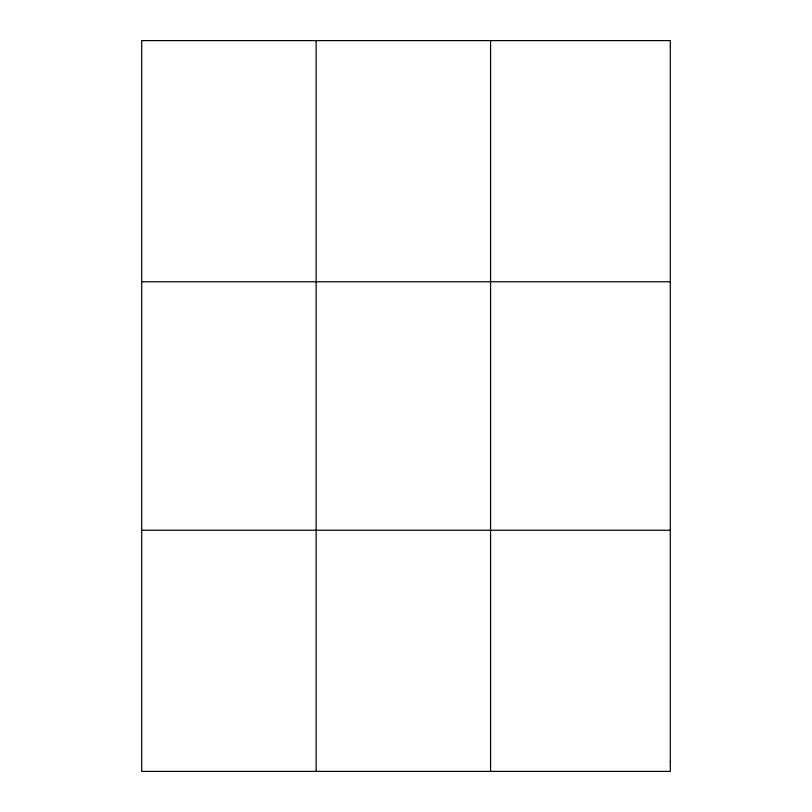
<?xml version="1.0" encoding="UTF-8"?>
<svg xmlns="http://www.w3.org/2000/svg" width="812" height="812" viewBox="0 0 812 812"><rect width="100%" height="100%" fill="white"/><g stroke="black" fill="none" stroke-linecap="round" stroke-linejoin="round"><path stroke-width="1.22" d="M316.142 771.4L316.142 40.6M490.57 771.4L490.57 40.6M141.704 281.764L670.296 281.764M141.704 530.236L670.296 530.236M670.296 761.757L670.296 771.4L141.704 771.4L141.704 40.6L670.296 40.6L670.296 761.757"/></g></svg>
